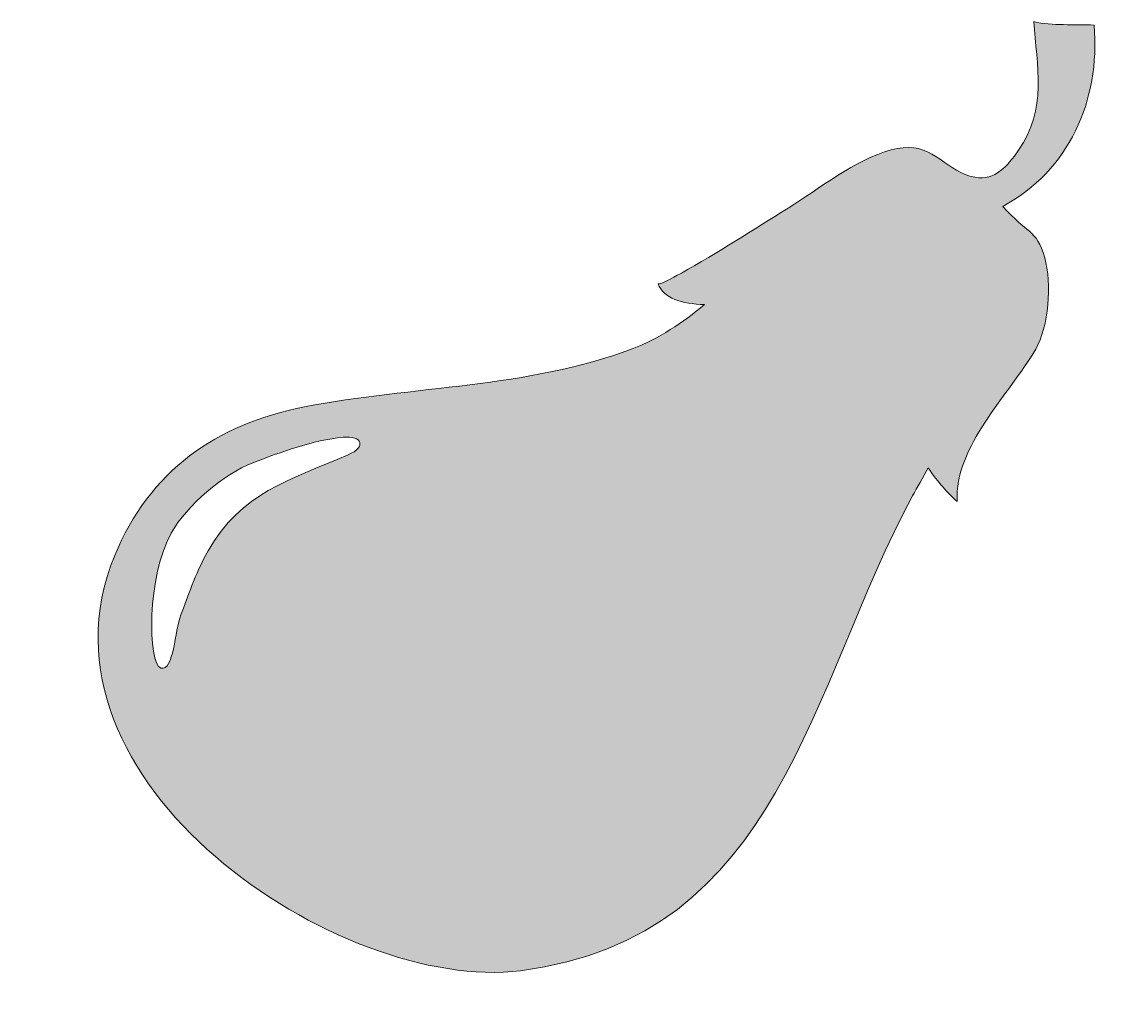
# Model space of a CAD drawing. Header units: inches. Extents: x -8 to 102, y -2 to 97.
import ezdxf

# ---------------------------------------------------------------- set-up
doc = ezdxf.new("R2010")
doc.units = ezdxf.units.IN
doc.header["$MEASUREMENT"] = 0
doc.layers.add('Layer 1', color=7, linetype='Continuous')

msp = doc.modelspace()

# ---------------------------------------------------------------- hatches: boundary and pattern name
at = {"layer": 'Layer 1', "true_color": 0x70009f}
h = msp.add_hatch(color=204, dxfattribs=at)
h.dxf.hatch_style = 2
edge = h.paths.add_edge_path()
edge.add_spline(control_points=[(101.52, 96.57), (99.48, 96.68), (97.28, 96.46), (95.36, 96.93), (95.67, 92.47), (96.75, 87.99), (93.82, 83.81), (92.69, 82.2), (91.45, 80.7), (89.37, 81.06), (86.59, 81.55), (85.11, 84.45), (82.05, 84.07), (81.65, 84.02), (81.25, 83.95), (80.85, 83.84), (77.16, 82.89), (73.44, 79.83), (70.34, 77.91), (66.73, 75.68), (63.15, 73.36), (59.45, 71.29), (59.33, 71.22), (57.16, 69.99), (57.08, 70.19), (57.62, 68.72), (59.48, 68.16), (61.81, 68.07), (59.58, 66.24), (57.21, 64.61), (54.43, 63.56), (43.76, 59.54), (32.14, 59.8), (21.06, 57.65), (12.05, 55.9), (5.24, 51.1), (1.7, 42.48), (-7.79, 19.4), (24.76, -2.15), (43.07, 0.17), (69.65, 3.54), (72.47, 29.15), (83.02, 48.57), (83.5, 49.46), (84.04, 50.42), (84.62, 51.42), (85.35, 50.28), (86.31, 49.14), (87.57, 47.99), (87.23, 53.57), (92.84, 58.87), (95.56, 63.54), (96.88, 65.8), (97.24, 70.2), (96.48, 72.86), (95.63, 75.85), (94.6, 75.33), (92.22, 78.09), (98.91, 81.73), (102.16, 88.82), (101.52, 96.57)], knot_values=[0, 0, 0, 0, 1, 1, 1, 2, 2, 2, 3, 3, 3, 4, 4, 4, 5, 5, 5, 6, 6, 6, 7, 7, 7, 8, 8, 8, 9, 9, 9, 10, 10, 10, 11, 11, 11, 12, 12, 12, 13, 13, 13, 14, 14, 14, 15, 15, 15, 16, 16, 16, 17, 17, 17, 18, 18, 18, 19, 19, 19, 20, 20, 20, 20], degree=3, periodic=1)
edge = h.paths.add_edge_path()
edge.add_spline(control_points=[(25.49, 52.76), (19.43, 50.14), (14.61, 48.92), (11.23, 42.97), (9.8, 40.46), (9.16, 38.24), (8.45, 36.44), (7.82, 34.82), (7.71, 30.67), (6.43, 31.02), (4.99, 31.41), (5.04, 40.51), (7.46, 44.78), (9.05, 47.6), (12.82, 50.82), (15.78, 51.95), (18.64, 53.05), (21.91, 54.25), (24.97, 54.55), (26.94, 54.75), (27.38, 53.57), (25.49, 52.76)], knot_values=[0, 0, 0, 0, 1, 1, 1, 2, 2, 2, 3, 3, 3, 4, 4, 4, 5, 5, 5, 6, 6, 6, 7, 7, 7, 7], degree=3, periodic=1)

# ---------------------------------------------------------------- linework, layer by layer
at = {"layer": 'Layer 1', "lineweight": 0}
for points, knots in [([(101.52, 96.57), (99.48, 96.68), (97.28, 96.46), (95.36, 96.93), (95.67, 92.47), (96.75, 87.99), (93.82, 83.81), (92.69, 82.2), (91.45, 80.7), (89.37, 81.06), (86.59, 81.55), (85.11, 84.45), (82.05, 84.07), (81.65, 84.02), (81.25, 83.95), (80.85, 83.84), (77.16, 82.89), (73.44, 79.83), (70.34, 77.91), (66.73, 75.68), (63.15, 73.36), (59.45, 71.29), (59.33, 71.22), (57.16, 69.99), (57.08, 70.19), (57.62, 68.72), (59.48, 68.16), (61.81, 68.07), (59.58, 66.24), (57.21, 64.61), (54.43, 63.56), (43.76, 59.54), (32.14, 59.8), (21.06, 57.65), (12.05, 55.9), (5.24, 51.1), (1.7, 42.48), (-7.79, 19.4), (24.76, -2.15), (43.07, 0.17), (69.65, 3.54), (72.47, 29.15), (83.02, 48.57), (83.5, 49.46), (84.04, 50.42), (84.62, 51.42), (85.35, 50.28), (86.31, 49.14), (87.57, 47.99), (87.23, 53.57), (92.84, 58.87), (95.56, 63.54), (96.88, 65.8), (97.24, 70.2), (96.48, 72.86), (95.63, 75.85), (94.6, 75.33), (92.22, 78.09), (98.91, 81.73), (102.16, 88.82), (101.52, 96.57)], [0, 0, 0, 0, 1, 1, 1, 2, 2, 2, 3, 3, 3, 4, 4, 4, 5, 5, 5, 6, 6, 6, 7, 7, 7, 8, 8, 8, 9, 9, 9, 10, 10, 10, 11, 11, 11, 12, 12, 12, 13, 13, 13, 14, 14, 14, 15, 15, 15, 16, 16, 16, 17, 17, 17, 18, 18, 18, 19, 19, 19, 20, 20, 20, 20]), ([(25.49, 52.76), (19.43, 50.14), (14.61, 48.92), (11.23, 42.97), (9.8, 40.46), (9.16, 38.24), (8.45, 36.44), (7.82, 34.82), (7.71, 30.67), (6.43, 31.02), (4.99, 31.41), (5.04, 40.51), (7.46, 44.78), (9.05, 47.6), (12.82, 50.82), (15.78, 51.95), (18.64, 53.05), (21.91, 54.25), (24.97, 54.55), (26.94, 54.75), (27.38, 53.57), (25.49, 52.76)], [0, 0, 0, 0, 1, 1, 1, 2, 2, 2, 3, 3, 3, 4, 4, 4, 5, 5, 5, 6, 6, 6, 7, 7, 7, 7])]:
    msp.add_open_spline(points, degree=3, knots=knots, dxfattribs=at)

doc.saveas('drawing.dxf')
